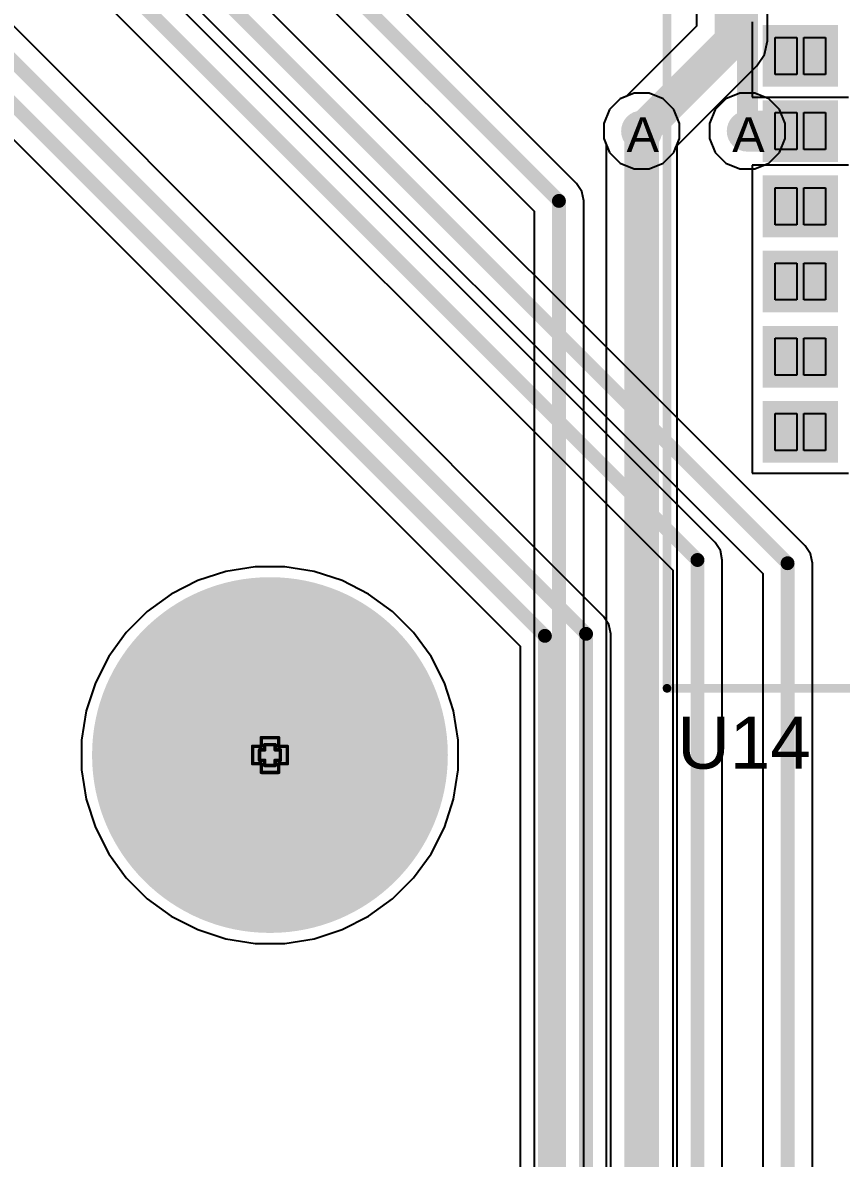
# Model space of a CAD drawing. Header units: inches. Extents: x 0 to 208, y 0 to 213.
# Drawn here: x 4.261 to 4.732, y 0.896 to 1.55 of the extents above; entities that cross this region are included whole.
import ezdxf

# ---------------------------------------------------------------- set-up
doc = ezdxf.new("R2010")
doc.units = ezdxf.units.IN
doc.header["$MEASUREMENT"] = 0
for name, color, linetype in [('Bottom Layer', 5, 'Continuous'), ('Bottom Solder', 6, 'Continuous'), ('Drill Drawing', 1, 'Continuous'), ('L2_GND1', 16, 'Continuous'), ('L3_SIG1', 76, 'Continuous'), ('L4_PWR', 90, 'Continuous'), ('L5_GND2', 156, 'Continuous'), ('L6_SIG2', 130, 'Continuous'), ('L7_GND3', 216, 'Continuous'), ('Multi-Layer', 9, 'Continuous'), ('Pad Holes', 156, 'Continuous'), ('Top Layer', 1, 'Continuous'), ('Top Overlay', 2, 'Continuous'), ('Top Paste', 8, 'Continuous'), ('Top Solder', 216, 'Continuous'), ('Via Holes', 16, 'Continuous')]:
    doc.layers.add(name, color=color, linetype=linetype)
doc.styles.add('Arial', font='', dxfattribs={"height": 0.2})
doc.styles.get('Arial').set_extended_font_data('Arial')

# ---------------------------------------------------------------- blocks, each defined once
blk = doc.blocks.new('AS0B826_S78B_7H_8')
at = {"layer": 'Bottom Layer'}
h = blk.add_hatch(color=5, dxfattribs=at)
edge = h.paths.add_edge_path()
edge.add_arc((1.48826, -0.99925), 0.09843, 0, 360)
at = {"layer": 'Bottom Solder'}
h = blk.add_hatch(color=6, dxfattribs=at)
edge = h.paths.add_edge_path()
edge.add_arc((1.48826, -0.99925), 0.10243, 0, 360)
at = {"layer": 'L2_GND1'}
h = blk.add_hatch(color=16, dxfattribs=at)
edge = h.paths.add_edge_path()
edge.add_arc((1.48826, -0.99925), 0.09843, 0, 360)
at = {"layer": 'L3_SIG1'}
h = blk.add_hatch(color=76, dxfattribs=at)
edge = h.paths.add_edge_path()
edge.add_arc((1.48826, -0.99925), 0.09843, 0, 360)
at = {"layer": 'L4_PWR'}
h = blk.add_hatch(color=90, dxfattribs=at)
edge = h.paths.add_edge_path()
edge.add_arc((1.48826, -0.99925), 0.09843, 0, 360)
at = {"layer": 'L5_GND2'}
h = blk.add_hatch(color=156, dxfattribs=at)
edge = h.paths.add_edge_path()
edge.add_arc((1.48826, -0.99925), 0.09843, 0, 360)
at = {"layer": 'L6_SIG2'}
h = blk.add_hatch(color=130, dxfattribs=at)
edge = h.paths.add_edge_path()
edge.add_arc((1.48826, -0.99925), 0.09843, 0, 360)
at = {"layer": 'L7_GND3'}
h = blk.add_hatch(color=216, dxfattribs=at)
edge = h.paths.add_edge_path()
edge.add_arc((1.48826, -0.99925), 0.09843, 0, 360)
at = {"layer": 'Multi-Layer'}
h = blk.add_hatch(color=9, dxfattribs=at)
edge = h.paths.add_edge_path()
edge.add_arc((1.48826, -0.99925), 0.09843, 0, 360)
at = {"layer": 'Pad Holes'}
h = blk.add_hatch(color=7, dxfattribs=at)
edge = h.paths.add_edge_path()
edge.add_arc((1.48826, -0.99925), 0.06496, 0, 360)
at = {"layer": 'Top Layer'}
h = blk.add_hatch(color=1, dxfattribs=at)
edge = h.paths.add_edge_path()
edge.add_arc((1.48826, -0.99925), 0.09843, 0, 360)
at = {"layer": 'Top Solder'}
h = blk.add_hatch(color=216, dxfattribs=at)
edge = h.paths.add_edge_path()
edge.add_arc((1.48826, -0.99925), 0.10243, 0, 360)
blk = doc.blocks.new('A7682E_254')
at = {"layer": 'Top Layer'}
for points in [[(-0.32677, -0.00788), (-0.29134, -0.00788), (-0.29134, -0.03543), (-0.32677, -0.03543)], [(-0.32677, -0.05118), (-0.29134, -0.05118), (-0.29134, -0.07874), (-0.32677, -0.07874)], [(-0.32677, -0.09449), (-0.29134, -0.09449), (-0.29134, -0.12205), (-0.32677, -0.12205)], [(-0.32677, -0.1378), (-0.29134, -0.1378), (-0.29134, -0.16535), (-0.32677, -0.16535)], [(-0.32677, -0.1811), (-0.29134, -0.1811), (-0.29134, -0.20866), (-0.32677, -0.20866)], [(-0.32677, -0.22441), (-0.29134, -0.22441), (-0.29134, -0.25197), (-0.32677, -0.25197)]]:
    blk.add_hatch(color=1, dxfattribs=at).paths.add_polyline_path(points)
at = {"layer": 'Top Solder'}
for points in [[(-0.33077, -0.00388), (-0.28734, -0.00388), (-0.28734, -0.03943), (-0.33077, -0.03943)], [(-0.33077, -0.04718), (-0.28734, -0.04718), (-0.28734, -0.08274), (-0.33077, -0.08274)], [(-0.33077, -0.09049), (-0.28734, -0.09049), (-0.28734, -0.12605), (-0.33077, -0.12605)], [(-0.33077, -0.1338), (-0.28734, -0.1338), (-0.28734, -0.16935), (-0.33077, -0.16935)], [(-0.33077, -0.1771), (-0.28734, -0.1771), (-0.28734, -0.21266), (-0.33077, -0.21266)], [(-0.33077, -0.22041), (-0.28734, -0.22041), (-0.28734, -0.25597), (-0.33077, -0.25597)]]:
    blk.add_hatch(color=216, dxfattribs=at).paths.add_polyline_path(points)
at = {"layer": 'Top Overlay'}
for points in [[(-0.38583, -0.38583, 0.005, 0.005, 0), (-0.38583, 0.38582, 0.005, 0.005, 0)], [(-0.38583, -0.38583, 0.005, 0.005, 0), (0.38583, -0.38583, 0.005, 0.005, 0)]]:
    blk.add_lwpolyline(points, format="xyseb", dxfattribs=at)
blk.add_lwpolyline([(-0.38708, -0.38583, 0.0025, 0.0025, 1), (-0.38458, -0.38583, 0.0025, 0.0025, 1)], format="xyseb", close=True, dxfattribs=at)
blk.add_lwpolyline([(-0.38708, -0.38583, 0.0025, 0.0025, 1), (-0.38458, -0.38583, 0.0025, 0.0025, 1)], format="xyseb", close=True, dxfattribs=at)
at = {"layer": 'Top Paste'}
for p, q in [((-0.32362, -0.03228), (-0.32362, -0.01102)), ((-0.32362, -0.01102), (-0.31102, -0.01102)), ((-0.31102, -0.01102), (-0.31102, -0.03228)), ((-0.30709, -0.03228), (-0.30709, -0.01102)), ((-0.30709, -0.01102), (-0.29449, -0.01102)), ((-0.29449, -0.01102), (-0.29449, -0.03228)), ((-0.31102, -0.03228), (-0.32362, -0.03228)), ((-0.29449, -0.03228), (-0.30709, -0.03228)), ((-0.32362, -0.07559), (-0.32362, -0.05433)), ((-0.32362, -0.05433), (-0.31102, -0.05433)), ((-0.31102, -0.05433), (-0.31102, -0.07559)), ((-0.30709, -0.07559), (-0.30709, -0.05433)), ((-0.30709, -0.05433), (-0.29449, -0.05433)), ((-0.29449, -0.05433), (-0.29449, -0.07559)), ((-0.31102, -0.07559), (-0.32362, -0.07559)), ((-0.29449, -0.07559), (-0.30709, -0.07559)), ((-0.32362, -0.1189), (-0.32362, -0.09764)), ((-0.32362, -0.09764), (-0.31102, -0.09764)), ((-0.31102, -0.09764), (-0.31102, -0.1189)), ((-0.30709, -0.1189), (-0.30709, -0.09764)), ((-0.30709, -0.09764), (-0.29449, -0.09764)), ((-0.29449, -0.09764), (-0.29449, -0.1189)), ((-0.31102, -0.1189), (-0.32362, -0.1189)), ((-0.29449, -0.1189), (-0.30709, -0.1189)), ((-0.32362, -0.1622), (-0.32362, -0.14094)), ((-0.32362, -0.14094), (-0.31102, -0.14094)), ((-0.31102, -0.14094), (-0.31102, -0.1622)), ((-0.30709, -0.1622), (-0.30709, -0.14094)), ((-0.30709, -0.14094), (-0.29449, -0.14094)), ((-0.29449, -0.14094), (-0.29449, -0.1622)), ((-0.31102, -0.1622), (-0.32362, -0.1622)), ((-0.29449, -0.1622), (-0.30709, -0.1622)), ((-0.32362, -0.20551), (-0.32362, -0.18425)), ((-0.32362, -0.18425), (-0.31102, -0.18425)), ((-0.31102, -0.18425), (-0.31102, -0.20551)), ((-0.30709, -0.20551), (-0.30709, -0.18425)), ((-0.30709, -0.18425), (-0.29449, -0.18425)), ((-0.29449, -0.18425), (-0.29449, -0.20551)), ((-0.31102, -0.20551), (-0.32362, -0.20551)), ((-0.29449, -0.20551), (-0.30709, -0.20551)), ((-0.32362, -0.24882), (-0.32362, -0.22756)), ((-0.32362, -0.22756), (-0.31102, -0.22756)), ((-0.31102, -0.22756), (-0.31102, -0.24882)), ((-0.30709, -0.24882), (-0.30709, -0.22756)), ((-0.30709, -0.22756), (-0.29449, -0.22756)), ((-0.29449, -0.22756), (-0.29449, -0.24882)), ((-0.31102, -0.24882), (-0.32362, -0.24882)), ((-0.29449, -0.24882), (-0.30709, -0.24882))]:
    blk.add_line(p, q, dxfattribs=at)

msp = doc.modelspace()

# ---------------------------------------------------------------- hatches: boundary and pattern name
at = {"layer": 'Bottom Layer'}
h = msp.add_hatch(color=5, dxfattribs=at)
edge = h.paths.add_edge_path()
edge.add_arc((4.617, 1.48781), 0.01181, 0, 360)
h = msp.add_hatch(color=5, dxfattribs=at)
edge = h.paths.add_edge_path()
edge.add_arc((4.67784, 1.48781), 0.01181, 0, 360)
at = {"layer": 'L2_GND1'}
h = msp.add_hatch(color=16, dxfattribs=at)
edge = h.paths.add_edge_path()
edge.add_arc((4.617, 1.48781), 0.01181, 0, 360)
h = msp.add_hatch(color=16, dxfattribs=at)
edge = h.paths.add_edge_path()
edge.add_arc((4.67784, 1.48781), 0.01181, 0, 360)
at = {"layer": 'L3_SIG1'}
h = msp.add_hatch(color=76, dxfattribs=at)
edge = h.paths.add_edge_path()
edge.add_arc((4.617, 1.48781), 0.01181, 0, 360)
h = msp.add_hatch(color=76, dxfattribs=at)
edge = h.paths.add_edge_path()
edge.add_arc((4.67784, 1.48781), 0.01181, 0, 360)
at = {"layer": 'L4_PWR'}
h = msp.add_hatch(color=90, dxfattribs=at)
edge = h.paths.add_edge_path()
edge.add_arc((4.617, 1.48781), 0.01181, 0, 360)
h = msp.add_hatch(color=90, dxfattribs=at)
edge = h.paths.add_edge_path()
edge.add_arc((4.67784, 1.48781), 0.01181, 0, 360)
at = {"layer": 'L5_GND2'}
h = msp.add_hatch(color=156, dxfattribs=at)
edge = h.paths.add_edge_path()
edge.add_arc((4.617, 1.48781), 0.01181, 0, 360)
h = msp.add_hatch(color=156, dxfattribs=at)
edge = h.paths.add_edge_path()
edge.add_arc((4.67784, 1.48781), 0.01181, 0, 360)
at = {"layer": 'L6_SIG2'}
h = msp.add_hatch(color=130, dxfattribs=at)
edge = h.paths.add_edge_path()
edge.add_arc((4.617, 1.48781), 0.01181, 0, 360)
h = msp.add_hatch(color=130, dxfattribs=at)
edge = h.paths.add_edge_path()
edge.add_arc((4.67784, 1.48781), 0.01181, 0, 360)
at = {"layer": 'L7_GND3'}
h = msp.add_hatch(color=216, dxfattribs=at)
edge = h.paths.add_edge_path()
edge.add_arc((4.617, 1.48781), 0.01181, 0, 360)
h = msp.add_hatch(color=216, dxfattribs=at)
edge = h.paths.add_edge_path()
edge.add_arc((4.67784, 1.48781), 0.01181, 0, 360)
at = {"layer": 'Top Layer'}
h = msp.add_hatch(color=1, dxfattribs=at)
edge = h.paths.add_edge_path()
edge.add_arc((4.617, 1.48781), 0.01181, 0, 360)
h = msp.add_hatch(color=1, dxfattribs=at)
edge = h.paths.add_edge_path()
edge.add_arc((4.67784, 1.48781), 0.01181, 0, 360)
msp.add_hatch(color=1, dxfattribs=at).paths.add_polyline_path([(4.67784, 1.49963), (4.67784, 1.47596), (4.70846, 1.47596), (4.70846, 1.49963)])
at = {"layer": 'Via Holes'}
h = msp.add_hatch(color=7, dxfattribs=at)
edge = h.paths.add_edge_path()
edge.add_arc((4.617, 1.48781), 0.00591, 0, 360)
h = msp.add_hatch(color=7, dxfattribs=at)
edge = h.paths.add_edge_path()
edge.add_arc((4.67784, 1.48781), 0.00591, 0, 360)

# ---------------------------------------------------------------- linework, layer by layer
at = {"layer": 'Bottom Layer'}
for p, q in [((4.57947, 1.45772), (4.39309, 1.64409)), ((4.37709, 1.61973), (4.5551, 1.44171)), ((4.60464, 1.5063), (4.59851, 1.50017)), ((4.61266, 1.50963), (4.60464, 1.5063)), ((4.62134, 1.50963), (4.61266, 1.50963)), ((4.62935, 1.5063), (4.62134, 1.50963)), ((4.63549, 1.50017), (4.62935, 1.5063)), ((4.59851, 1.50017), (4.59519, 1.49215)), ((4.63881, 1.49215), (4.63549, 1.50017)), ((4.59519, 1.49215), (4.59519, 1.48348)), ((4.63881, 1.48348), (4.63881, 1.49215)), ((4.59519, 1.48348), (4.59661, 1.48005)), ((4.59661, 1.48005), (4.59661, 0.75643)), ((4.63739, 1.48005), (4.63881, 1.48348)), ((4.63739, 0.72439), (4.63739, 1.48005)), ((4.58256, 1.45309), (4.57947, 1.45772)), ((4.57947, 1.45772), (4.57947, 1.45772)), ((4.58365, 1.44762), (4.58256, 1.45309)), ((4.58365, 0.8691), (4.58365, 1.44762)), ((4.58365, 1.44762), (4.58365, 1.44762)), ((4.5551, 1.44171), (4.5551, 0.87501)), ((4.39447, 1.23693), (4.37761, 1.23426)), ((4.41153, 1.23693), (4.39447, 1.23693)), ((4.42839, 1.23426), (4.41153, 1.23693)), ((4.37761, 1.23426), (4.36138, 1.22899)), ((4.44462, 1.22899), (4.42839, 1.23426)), ((4.36138, 1.22899), (4.34617, 1.22124)), ((4.45983, 1.22124), (4.44462, 1.22899)), ((4.34617, 1.22124), (4.33236, 1.21121)), ((4.47363, 1.21121), (4.45983, 1.22124)), ((4.33236, 1.21121), (4.3203, 1.19914)), ((4.4857, 1.19914), (4.47363, 1.21121)), ((4.3203, 1.19914), (4.31027, 1.18533)), ((4.49573, 1.18533), (4.4857, 1.19914)), ((4.31027, 1.18533), (4.30252, 1.17013)), ((4.50348, 1.17013), (4.49573, 1.18533)), ((4.30252, 1.17013), (4.29724, 1.15389)), ((4.50875, 1.15389), (4.50348, 1.17013)), ((4.29724, 1.15389), (4.29457, 1.13704)), ((4.51142, 1.13704), (4.50875, 1.15389)), ((4.29457, 1.13704), (4.29457, 1.11997)), ((4.51142, 1.11997), (4.51142, 1.13704)), ((4.29457, 1.11997), (4.29724, 1.10312)), ((4.50875, 1.10312), (4.51142, 1.11997)), ((4.29724, 1.10312), (4.30252, 1.08688)), ((4.50348, 1.08688), (4.50875, 1.10312)), ((4.30252, 1.08688), (4.31027, 1.07168)), ((4.49573, 1.07168), (4.50348, 1.08688)), ((4.31027, 1.07168), (4.3203, 1.05787)), ((4.4857, 1.05787), (4.49573, 1.07168)), ((4.3203, 1.05787), (4.33236, 1.0458)), ((4.47363, 1.0458), (4.4857, 1.05787)), ((4.33236, 1.0458), (4.34617, 1.03577)), ((4.45983, 1.03577), (4.47363, 1.0458)), ((4.34617, 1.03577), (4.36138, 1.02802)), ((4.44462, 1.02802), (4.45983, 1.03577)), ((4.36138, 1.02802), (4.37761, 1.02275)), ((4.42839, 1.02275), (4.44462, 1.02802)), ((4.37761, 1.02275), (4.39447, 1.02008)), ((4.41153, 1.02008), (4.42839, 1.02275)), ((4.39447, 1.02008), (4.41153, 1.02008))]:
    msp.add_line(p, q, dxfattribs=at)
for points in [[(4.383, 1.634, 0.008, 0.008, 0), (4.56938, 1.44762, 0.008, 0.008, 0)], [(4.67792, 1.48789, 0.012, 0.012, 0), (4.67792, 1.56805, 0.012, 0.012, 0)], [(4.617, 0.72439, 0.02, 0.02, 0), (4.617, 1.48781, 0.02, 0.02, 0)], [(4.67784, 1.48781, 0.012, 0.012, 0), (4.67792, 1.48789, 0.012, 0.012, 0)], [(4.56938, 0.8691, 0.008, 0.008, 0), (4.56938, 1.44762, 0.008, 0.008, 0)]]:
    msp.add_lwpolyline(points, format="xyseb", dxfattribs=at)
for points in [[(4.612, 1.48781, 0.01, 0.01, 1), (4.622, 1.48781, 0.01, 0.01, 1)], [(4.67484, 1.48781, 0.006, 0.006, 1), (4.68084, 1.48781, 0.006, 0.006, 1)], [(4.67492, 1.48789, 0.006, 0.006, 1), (4.68092, 1.48789, 0.006, 0.006, 1)], [(4.67492, 1.48789, 0.006, 0.006, 1), (4.68092, 1.48789, 0.006, 0.006, 1)], [(4.56738, 1.44762, 0.004, 0.004, 1), (4.57138, 1.44762, 0.004, 0.004, 1)], [(4.56738, 1.44762, 0.004, 0.004, 1), (4.57138, 1.44762, 0.004, 0.004, 1)]]:
    msp.add_lwpolyline(points, format="xyseb", close=True, dxfattribs=at)
at = {"layer": 'Drill Drawing'}
for points in [[(4.398, 1.1335, 0.002, 0.002, 0), (4.398, 1.1385, 0.002, 0.002, 0)], [(4.398, 1.1385, 0.002, 0.002, 0), (4.408, 1.1385, 0.002, 0.002, 0)], [(4.408, 1.1335, 0.002, 0.002, 0), (4.408, 1.1385, 0.002, 0.002, 0)], [(4.393, 1.1235, 0.002, 0.002, 0), (4.393, 1.1335, 0.002, 0.002, 0)], [(4.393, 1.1335, 0.002, 0.002, 0), (4.398, 1.1335, 0.002, 0.002, 0)], [(4.397, 1.1255, 0.002, 0.002, 0), (4.397, 1.1315, 0.002, 0.002, 0)], [(4.397, 1.1315, 0.002, 0.002, 0), (4.4, 1.1315, 0.002, 0.002, 0)], [(4.4, 1.1315, 0.002, 0.002, 0), (4.4, 1.1345, 0.002, 0.002, 0)], [(4.4, 1.1345, 0.002, 0.002, 0), (4.406, 1.1345, 0.002, 0.002, 0)], [(4.406, 1.1315, 0.002, 0.002, 0), (4.406, 1.1345, 0.002, 0.002, 0)], [(4.406, 1.1315, 0.002, 0.002, 0), (4.409, 1.1315, 0.002, 0.002, 0)], [(4.408, 1.1335, 0.002, 0.002, 0), (4.413, 1.1335, 0.002, 0.002, 0)], [(4.409, 1.1255, 0.002, 0.002, 0), (4.409, 1.1315, 0.002, 0.002, 0)], [(4.413, 1.1235, 0.002, 0.002, 0), (4.413, 1.1335, 0.002, 0.002, 0)], [(4.397, 1.1255, 0.002, 0.002, 0), (4.4, 1.1255, 0.002, 0.002, 0)], [(4.4, 1.1225, 0.002, 0.002, 0), (4.4, 1.1255, 0.002, 0.002, 0)], [(4.406, 1.1255, 0.002, 0.002, 0), (4.409, 1.1255, 0.002, 0.002, 0)], [(4.406, 1.1225, 0.002, 0.002, 0), (4.406, 1.1255, 0.002, 0.002, 0)], [(4.393, 1.1235, 0.002, 0.002, 0), (4.398, 1.1235, 0.002, 0.002, 0)], [(4.398, 1.1185, 0.002, 0.002, 0), (4.398, 1.1235, 0.002, 0.002, 0)], [(4.398, 1.1185, 0.002, 0.002, 0), (4.408, 1.1185, 0.002, 0.002, 0)], [(4.4, 1.1225, 0.002, 0.002, 0), (4.406, 1.1225, 0.002, 0.002, 0)], [(4.408, 1.1235, 0.002, 0.002, 0), (4.413, 1.1235, 0.002, 0.002, 0)], [(4.408, 1.1185, 0.002, 0.002, 0), (4.408, 1.1235, 0.002, 0.002, 0)]]:
    msp.add_lwpolyline(points, format="xyseb", dxfattribs=at)
for points in [[(4.3975, 1.1385, 0.001, 0.001, 1), (4.3985, 1.1385, 0.001, 0.001, 1)], [(4.3975, 1.1385, 0.001, 0.001, 1), (4.3985, 1.1385, 0.001, 0.001, 1)], [(4.4075, 1.1385, 0.001, 0.001, 1), (4.4085, 1.1385, 0.001, 0.001, 1)], [(4.4075, 1.1385, 0.001, 0.001, 1), (4.4085, 1.1385, 0.001, 0.001, 1)], [(4.3925, 1.1335, 0.001, 0.001, 1), (4.3935, 1.1335, 0.001, 0.001, 1)], [(4.3925, 1.1335, 0.001, 0.001, 1), (4.3935, 1.1335, 0.001, 0.001, 1)], [(4.3965, 1.1315, 0.001, 0.001, 1), (4.3975, 1.1315, 0.001, 0.001, 1)], [(4.3965, 1.1315, 0.001, 0.001, 1), (4.3975, 1.1315, 0.001, 0.001, 1)], [(4.3975, 1.1335, 0.001, 0.001, 1), (4.3985, 1.1335, 0.001, 0.001, 1)], [(4.3975, 1.1335, 0.001, 0.001, 1), (4.3985, 1.1335, 0.001, 0.001, 1)], [(4.3995, 1.1345, 0.001, 0.001, 1), (4.4005, 1.1345, 0.001, 0.001, 1)], [(4.3995, 1.1345, 0.001, 0.001, 1), (4.4005, 1.1345, 0.001, 0.001, 1)], [(4.3995, 1.1315, 0.001, 0.001, 1), (4.4005, 1.1315, 0.001, 0.001, 1)], [(4.3995, 1.1315, 0.001, 0.001, 1), (4.4005, 1.1315, 0.001, 0.001, 1)], [(4.4055, 1.1345, 0.001, 0.001, 1), (4.4065, 1.1345, 0.001, 0.001, 1)], [(4.4055, 1.1345, 0.001, 0.001, 1), (4.4065, 1.1345, 0.001, 0.001, 1)], [(4.4055, 1.1315, 0.001, 0.001, 1), (4.4065, 1.1315, 0.001, 0.001, 1)], [(4.4055, 1.1315, 0.001, 0.001, 1), (4.4065, 1.1315, 0.001, 0.001, 1)], [(4.4075, 1.1335, 0.001, 0.001, 1), (4.4085, 1.1335, 0.001, 0.001, 1)], [(4.4075, 1.1335, 0.001, 0.001, 1), (4.4085, 1.1335, 0.001, 0.001, 1)], [(4.4085, 1.1315, 0.001, 0.001, 1), (4.4095, 1.1315, 0.001, 0.001, 1)], [(4.4085, 1.1315, 0.001, 0.001, 1), (4.4095, 1.1315, 0.001, 0.001, 1)], [(4.4125, 1.1335, 0.001, 0.001, 1), (4.4135, 1.1335, 0.001, 0.001, 1)], [(4.4125, 1.1335, 0.001, 0.001, 1), (4.4135, 1.1335, 0.001, 0.001, 1)], [(4.3965, 1.1255, 0.001, 0.001, 1), (4.3975, 1.1255, 0.001, 0.001, 1)], [(4.3965, 1.1255, 0.001, 0.001, 1), (4.3975, 1.1255, 0.001, 0.001, 1)], [(4.3995, 1.1255, 0.001, 0.001, 1), (4.4005, 1.1255, 0.001, 0.001, 1)], [(4.3995, 1.1255, 0.001, 0.001, 1), (4.4005, 1.1255, 0.001, 0.001, 1)], [(4.4055, 1.1255, 0.001, 0.001, 1), (4.4065, 1.1255, 0.001, 0.001, 1)], [(4.4055, 1.1255, 0.001, 0.001, 1), (4.4065, 1.1255, 0.001, 0.001, 1)], [(4.4085, 1.1255, 0.001, 0.001, 1), (4.4095, 1.1255, 0.001, 0.001, 1)], [(4.4085, 1.1255, 0.001, 0.001, 1), (4.4095, 1.1255, 0.001, 0.001, 1)], [(4.3925, 1.1235, 0.001, 0.001, 1), (4.3935, 1.1235, 0.001, 0.001, 1)], [(4.3925, 1.1235, 0.001, 0.001, 1), (4.3935, 1.1235, 0.001, 0.001, 1)], [(4.3975, 1.1235, 0.001, 0.001, 1), (4.3985, 1.1235, 0.001, 0.001, 1)], [(4.3975, 1.1235, 0.001, 0.001, 1), (4.3985, 1.1235, 0.001, 0.001, 1)], [(4.3975, 1.1185, 0.001, 0.001, 1), (4.3985, 1.1185, 0.001, 0.001, 1)], [(4.3975, 1.1185, 0.001, 0.001, 1), (4.3985, 1.1185, 0.001, 0.001, 1)], [(4.3995, 1.1225, 0.001, 0.001, 1), (4.4005, 1.1225, 0.001, 0.001, 1)], [(4.3995, 1.1225, 0.001, 0.001, 1), (4.4005, 1.1225, 0.001, 0.001, 1)], [(4.4055, 1.1225, 0.001, 0.001, 1), (4.4065, 1.1225, 0.001, 0.001, 1)], [(4.4055, 1.1225, 0.001, 0.001, 1), (4.4065, 1.1225, 0.001, 0.001, 1)], [(4.4075, 1.1235, 0.001, 0.001, 1), (4.4085, 1.1235, 0.001, 0.001, 1)], [(4.4075, 1.1235, 0.001, 0.001, 1), (4.4085, 1.1235, 0.001, 0.001, 1)], [(4.4075, 1.1185, 0.001, 0.001, 1), (4.4085, 1.1185, 0.001, 0.001, 1)], [(4.4075, 1.1185, 0.001, 0.001, 1), (4.4085, 1.1185, 0.001, 0.001, 1)], [(4.4125, 1.1235, 0.001, 0.001, 1), (4.4135, 1.1235, 0.001, 0.001, 1)], [(4.4125, 1.1235, 0.001, 0.001, 1), (4.4135, 1.1235, 0.001, 0.001, 1)]]:
    msp.add_lwpolyline(points, format="xyseb", close=True, dxfattribs=at)
at = {"layer": 'L2_GND1'}
for p, q in [((4.60464, 1.5063), (4.59851, 1.50017)), ((4.61266, 1.50963), (4.60464, 1.5063)), ((4.62134, 1.50963), (4.61266, 1.50963)), ((4.62935, 1.5063), (4.62134, 1.50963)), ((4.63549, 1.50017), (4.62935, 1.5063)), ((4.59851, 1.50017), (4.59519, 1.49215)), ((4.63881, 1.49215), (4.63549, 1.50017)), ((4.59519, 1.49215), (4.59519, 1.48348)), ((4.63881, 1.48348), (4.63881, 1.49215)), ((4.59519, 1.48348), (4.59851, 1.47546)), ((4.63549, 1.47546), (4.63881, 1.48348)), ((4.59851, 1.47546), (4.60464, 1.46932)), ((4.62935, 1.46932), (4.63549, 1.47546)), ((4.60464, 1.46932), (4.61266, 1.466)), ((4.61266, 1.466), (4.62134, 1.466)), ((4.62134, 1.466), (4.62935, 1.46932)), ((4.39447, 1.23693), (4.37761, 1.23426)), ((4.41153, 1.23693), (4.39447, 1.23693)), ((4.42839, 1.23426), (4.41153, 1.23693)), ((4.37761, 1.23426), (4.36138, 1.22899)), ((4.44462, 1.22899), (4.42839, 1.23426)), ((4.36138, 1.22899), (4.34617, 1.22124)), ((4.45983, 1.22124), (4.44462, 1.22899)), ((4.34617, 1.22124), (4.33236, 1.21121)), ((4.47363, 1.21121), (4.45983, 1.22124)), ((4.33236, 1.21121), (4.3203, 1.19914)), ((4.4857, 1.19914), (4.47363, 1.21121)), ((4.3203, 1.19914), (4.31027, 1.18533)), ((4.49573, 1.18533), (4.4857, 1.19914)), ((4.31027, 1.18533), (4.30252, 1.17013)), ((4.50348, 1.17013), (4.49573, 1.18533)), ((4.30252, 1.17013), (4.29724, 1.15389)), ((4.50875, 1.15389), (4.50348, 1.17013)), ((4.29724, 1.15389), (4.29457, 1.13704)), ((4.51142, 1.13704), (4.50875, 1.15389)), ((4.29457, 1.13704), (4.29457, 1.11997)), ((4.51142, 1.11997), (4.51142, 1.13704)), ((4.29457, 1.11997), (4.29724, 1.10312)), ((4.50875, 1.10312), (4.51142, 1.11997)), ((4.29724, 1.10312), (4.30252, 1.08688)), ((4.50348, 1.08688), (4.50875, 1.10312)), ((4.30252, 1.08688), (4.31027, 1.07168)), ((4.49573, 1.07168), (4.50348, 1.08688)), ((4.31027, 1.07168), (4.3203, 1.05787)), ((4.4857, 1.05787), (4.49573, 1.07168)), ((4.3203, 1.05787), (4.33236, 1.0458)), ((4.47363, 1.0458), (4.4857, 1.05787)), ((4.33236, 1.0458), (4.34617, 1.03577)), ((4.45983, 1.03577), (4.47363, 1.0458)), ((4.34617, 1.03577), (4.36138, 1.02802)), ((4.44462, 1.02802), (4.45983, 1.03577)), ((4.36138, 1.02802), (4.37761, 1.02275)), ((4.42839, 1.02275), (4.44462, 1.02802)), ((4.37761, 1.02275), (4.39447, 1.02008)), ((4.41153, 1.02008), (4.42839, 1.02275)), ((4.39447, 1.02008), (4.41153, 1.02008))]:
    msp.add_line(p, q, dxfattribs=at)
at = {"layer": 'L3_SIG1'}
for p, q in [((4.60464, 1.5063), (4.59851, 1.50017)), ((4.61266, 1.50963), (4.60464, 1.5063)), ((4.62134, 1.50963), (4.61266, 1.50963)), ((4.62935, 1.5063), (4.62134, 1.50963)), ((4.63549, 1.50017), (4.62935, 1.5063)), ((4.59851, 1.50017), (4.59519, 1.49215)), ((4.63881, 1.49215), (4.63549, 1.50017)), ((4.59519, 1.49215), (4.59519, 1.48348)), ((4.63881, 1.48348), (4.63881, 1.49215)), ((4.59519, 1.48348), (4.59851, 1.47546)), ((4.63549, 1.47546), (4.63881, 1.48348)), ((4.59851, 1.47546), (4.60464, 1.46932)), ((4.62935, 1.46932), (4.63549, 1.47546)), ((4.60464, 1.46932), (4.61266, 1.466)), ((4.61266, 1.466), (4.62134, 1.466)), ((4.62134, 1.466), (4.62935, 1.46932)), ((4.39447, 1.23693), (4.37761, 1.23426)), ((4.41153, 1.23693), (4.39447, 1.23693)), ((4.42839, 1.23426), (4.41153, 1.23693)), ((4.37761, 1.23426), (4.36138, 1.22899)), ((4.44462, 1.22899), (4.42839, 1.23426)), ((4.36138, 1.22899), (4.34617, 1.22124)), ((4.45983, 1.22124), (4.44462, 1.22899)), ((4.34617, 1.22124), (4.33236, 1.21121)), ((4.47363, 1.21121), (4.45983, 1.22124)), ((4.33236, 1.21121), (4.3203, 1.19914)), ((4.4857, 1.19914), (4.47363, 1.21121)), ((4.3203, 1.19914), (4.31027, 1.18533)), ((4.49573, 1.18533), (4.4857, 1.19914)), ((4.31027, 1.18533), (4.30252, 1.17013)), ((4.50348, 1.17013), (4.49573, 1.18533)), ((4.30252, 1.17013), (4.29724, 1.15389)), ((4.50875, 1.15389), (4.50348, 1.17013)), ((4.29724, 1.15389), (4.29457, 1.13704)), ((4.51142, 1.13704), (4.50875, 1.15389)), ((4.29457, 1.13704), (4.29457, 1.11997)), ((4.51142, 1.11997), (4.51142, 1.13704)), ((4.29457, 1.11997), (4.29724, 1.10312)), ((4.50875, 1.10312), (4.51142, 1.11997)), ((4.29724, 1.10312), (4.30252, 1.08688)), ((4.50348, 1.08688), (4.50875, 1.10312)), ((4.30252, 1.08688), (4.31027, 1.07168)), ((4.49573, 1.07168), (4.50348, 1.08688)), ((4.31027, 1.07168), (4.3203, 1.05787)), ((4.4857, 1.05787), (4.49573, 1.07168)), ((4.3203, 1.05787), (4.33236, 1.0458)), ((4.47363, 1.0458), (4.4857, 1.05787)), ((4.33236, 1.0458), (4.34617, 1.03577)), ((4.45983, 1.03577), (4.47363, 1.0458)), ((4.34617, 1.03577), (4.36138, 1.02802)), ((4.44462, 1.02802), (4.45983, 1.03577)), ((4.36138, 1.02802), (4.37761, 1.02275)), ((4.42839, 1.02275), (4.44462, 1.02802)), ((4.37761, 1.02275), (4.39447, 1.02008)), ((4.41153, 1.02008), (4.42839, 1.02275)), ((4.39447, 1.02008), (4.41153, 1.02008))]:
    msp.add_line(p, q, dxfattribs=at)
at = {"layer": 'L4_PWR'}
for p, q in [((4.66549, 1.5063), (4.65935, 1.50017)), ((4.67351, 1.50963), (4.66549, 1.5063)), ((4.68218, 1.50963), (4.67351, 1.50963)), ((4.6902, 1.5063), (4.68218, 1.50963)), ((4.69633, 1.50017), (4.6902, 1.5063)), ((4.65935, 1.50017), (4.65603, 1.49215)), ((4.69965, 1.49215), (4.69633, 1.50017)), ((4.65603, 1.49215), (4.65603, 1.48348)), ((4.69965, 1.48348), (4.69965, 1.49215)), ((4.65603, 1.48348), (4.65935, 1.47546)), ((4.69633, 1.47546), (4.69965, 1.48348)), ((4.65935, 1.47546), (4.66549, 1.46932)), ((4.6902, 1.46932), (4.69633, 1.47546)), ((4.66549, 1.46932), (4.67351, 1.466)), ((4.67351, 1.466), (4.68218, 1.466)), ((4.68218, 1.466), (4.6902, 1.46932)), ((4.39447, 1.23693), (4.37761, 1.23426)), ((4.41153, 1.23693), (4.39447, 1.23693)), ((4.42839, 1.23426), (4.41153, 1.23693)), ((4.37761, 1.23426), (4.36138, 1.22899)), ((4.44462, 1.22899), (4.42839, 1.23426)), ((4.36138, 1.22899), (4.34617, 1.22124)), ((4.45983, 1.22124), (4.44462, 1.22899)), ((4.34617, 1.22124), (4.33236, 1.21121)), ((4.47363, 1.21121), (4.45983, 1.22124)), ((4.33236, 1.21121), (4.3203, 1.19914)), ((4.4857, 1.19914), (4.47363, 1.21121)), ((4.3203, 1.19914), (4.31027, 1.18533)), ((4.49573, 1.18533), (4.4857, 1.19914)), ((4.31027, 1.18533), (4.30252, 1.17013)), ((4.50348, 1.17013), (4.49573, 1.18533)), ((4.30252, 1.17013), (4.29724, 1.15389)), ((4.50875, 1.15389), (4.50348, 1.17013)), ((4.29724, 1.15389), (4.29457, 1.13704)), ((4.51142, 1.13704), (4.50875, 1.15389)), ((4.29457, 1.13704), (4.29457, 1.11997)), ((4.51142, 1.11997), (4.51142, 1.13704)), ((4.29457, 1.11997), (4.29724, 1.10312)), ((4.50875, 1.10312), (4.51142, 1.11997)), ((4.29724, 1.10312), (4.30252, 1.08688)), ((4.50348, 1.08688), (4.50875, 1.10312)), ((4.30252, 1.08688), (4.31027, 1.07168)), ((4.49573, 1.07168), (4.50348, 1.08688)), ((4.31027, 1.07168), (4.3203, 1.05787)), ((4.4857, 1.05787), (4.49573, 1.07168)), ((4.3203, 1.05787), (4.33236, 1.0458)), ((4.47363, 1.0458), (4.4857, 1.05787)), ((4.33236, 1.0458), (4.34617, 1.03577)), ((4.45983, 1.03577), (4.47363, 1.0458)), ((4.34617, 1.03577), (4.36138, 1.02802)), ((4.44462, 1.02802), (4.45983, 1.03577)), ((4.36138, 1.02802), (4.37761, 1.02275)), ((4.42839, 1.02275), (4.44462, 1.02802)), ((4.37761, 1.02275), (4.39447, 1.02008)), ((4.41153, 1.02008), (4.42839, 1.02275)), ((4.39447, 1.02008), (4.41153, 1.02008))]:
    msp.add_line(p, q, dxfattribs=at)
at = {"layer": 'L5_GND2'}
for p, q in [((4.60464, 1.5063), (4.59851, 1.50017)), ((4.61266, 1.50963), (4.60464, 1.5063)), ((4.62134, 1.50963), (4.61266, 1.50963)), ((4.62935, 1.5063), (4.62134, 1.50963)), ((4.63549, 1.50017), (4.62935, 1.5063)), ((4.59851, 1.50017), (4.59519, 1.49215)), ((4.63881, 1.49215), (4.63549, 1.50017)), ((4.59519, 1.49215), (4.59519, 1.48348)), ((4.63881, 1.48348), (4.63881, 1.49215)), ((4.59519, 1.48348), (4.59851, 1.47546)), ((4.63549, 1.47546), (4.63881, 1.48348)), ((4.59851, 1.47546), (4.60464, 1.46932)), ((4.62935, 1.46932), (4.63549, 1.47546)), ((4.60464, 1.46932), (4.61266, 1.466)), ((4.61266, 1.466), (4.62134, 1.466)), ((4.62134, 1.466), (4.62935, 1.46932)), ((4.39447, 1.23693), (4.37761, 1.23426)), ((4.41153, 1.23693), (4.39447, 1.23693)), ((4.42839, 1.23426), (4.41153, 1.23693)), ((4.37761, 1.23426), (4.36138, 1.22899)), ((4.44462, 1.22899), (4.42839, 1.23426)), ((4.36138, 1.22899), (4.34617, 1.22124)), ((4.45983, 1.22124), (4.44462, 1.22899)), ((4.34617, 1.22124), (4.33236, 1.21121)), ((4.47363, 1.21121), (4.45983, 1.22124)), ((4.33236, 1.21121), (4.3203, 1.19914)), ((4.4857, 1.19914), (4.47363, 1.21121)), ((4.3203, 1.19914), (4.31027, 1.18533)), ((4.49573, 1.18533), (4.4857, 1.19914)), ((4.31027, 1.18533), (4.30252, 1.17013)), ((4.50348, 1.17013), (4.49573, 1.18533)), ((4.30252, 1.17013), (4.29724, 1.15389)), ((4.50875, 1.15389), (4.50348, 1.17013)), ((4.29724, 1.15389), (4.29457, 1.13704)), ((4.51142, 1.13704), (4.50875, 1.15389)), ((4.29457, 1.13704), (4.29457, 1.11997)), ((4.51142, 1.11997), (4.51142, 1.13704)), ((4.29457, 1.11997), (4.29724, 1.10312)), ((4.50875, 1.10312), (4.51142, 1.11997)), ((4.29724, 1.10312), (4.30252, 1.08688)), ((4.50348, 1.08688), (4.50875, 1.10312)), ((4.30252, 1.08688), (4.31027, 1.07168)), ((4.49573, 1.07168), (4.50348, 1.08688)), ((4.31027, 1.07168), (4.3203, 1.05787)), ((4.4857, 1.05787), (4.49573, 1.07168)), ((4.3203, 1.05787), (4.33236, 1.0458)), ((4.47363, 1.0458), (4.4857, 1.05787)), ((4.33236, 1.0458), (4.34617, 1.03577)), ((4.45983, 1.03577), (4.47363, 1.0458)), ((4.34617, 1.03577), (4.36138, 1.02802)), ((4.44462, 1.02802), (4.45983, 1.03577)), ((4.36138, 1.02802), (4.37761, 1.02275)), ((4.42839, 1.02275), (4.44462, 1.02802)), ((4.37761, 1.02275), (4.39447, 1.02008)), ((4.41153, 1.02008), (4.42839, 1.02275)), ((4.39447, 1.02008), (4.41153, 1.02008))]:
    msp.add_line(p, q, dxfattribs=at)
at = {"layer": 'L6_SIG2'}
for p, q in [((4.68939, 1.53981), (4.68939, 1.70424)), ((4.64861, 1.58071), (4.64861, 1.54826)), ((4.64861, 1.54826), (4.60807, 1.50772)), ((4.68784, 1.53201), (4.68939, 1.53981)), ((4.68342, 1.5254), (4.68784, 1.53201)), ((4.63691, 1.47889), (4.68342, 1.5254)), ((4.60464, 1.5063), (4.59851, 1.50017)), ((4.60807, 1.50772), (4.60464, 1.5063)), ((4.59851, 1.50017), (4.59519, 1.49215)), ((4.59519, 1.49215), (4.59519, 1.48348)), ((4.59519, 1.48348), (4.59851, 1.47546)), ((4.63549, 1.47546), (4.63691, 1.47889)), ((4.59851, 1.47546), (4.60464, 1.46932)), ((4.62935, 1.46932), (4.63549, 1.47546)), ((4.60464, 1.46932), (4.61266, 1.466)), ((4.61266, 1.466), (4.62134, 1.466)), ((4.62134, 1.466), (4.62935, 1.46932)), ((4.39447, 1.23693), (4.37761, 1.23426)), ((4.41153, 1.23693), (4.39447, 1.23693)), ((4.42839, 1.23426), (4.41153, 1.23693)), ((4.37761, 1.23426), (4.36138, 1.22899)), ((4.44462, 1.22899), (4.42839, 1.23426)), ((4.36138, 1.22899), (4.34617, 1.22124)), ((4.45983, 1.22124), (4.44462, 1.22899)), ((4.34617, 1.22124), (4.33236, 1.21121)), ((4.47363, 1.21121), (4.45983, 1.22124)), ((4.33236, 1.21121), (4.3203, 1.19914)), ((4.4857, 1.19914), (4.47363, 1.21121)), ((4.3203, 1.19914), (4.31027, 1.18533)), ((4.49573, 1.18533), (4.4857, 1.19914)), ((4.31027, 1.18533), (4.30252, 1.17013)), ((4.50348, 1.17013), (4.49573, 1.18533)), ((4.30252, 1.17013), (4.29724, 1.15389)), ((4.50875, 1.15389), (4.50348, 1.17013)), ((4.29724, 1.15389), (4.29457, 1.13704)), ((4.51142, 1.13704), (4.50875, 1.15389)), ((4.29457, 1.13704), (4.29457, 1.11997)), ((4.51142, 1.11997), (4.51142, 1.13704)), ((4.29457, 1.11997), (4.29724, 1.10312)), ((4.50875, 1.10312), (4.51142, 1.11997)), ((4.29724, 1.10312), (4.30252, 1.08688)), ((4.50348, 1.08688), (4.50875, 1.10312)), ((4.30252, 1.08688), (4.31027, 1.07168)), ((4.49573, 1.07168), (4.50348, 1.08688)), ((4.31027, 1.07168), (4.3203, 1.05787)), ((4.4857, 1.05787), (4.49573, 1.07168)), ((4.3203, 1.05787), (4.33236, 1.0458)), ((4.47363, 1.0458), (4.4857, 1.05787)), ((4.33236, 1.0458), (4.34617, 1.03577)), ((4.45983, 1.03577), (4.47363, 1.0458)), ((4.34617, 1.03577), (4.36138, 1.02802)), ((4.44462, 1.02802), (4.45983, 1.03577)), ((4.36138, 1.02802), (4.37761, 1.02275)), ((4.42839, 1.02275), (4.44462, 1.02802)), ((4.37761, 1.02275), (4.39447, 1.02008)), ((4.41153, 1.02008), (4.42839, 1.02275)), ((4.39447, 1.02008), (4.41153, 1.02008))]:
    msp.add_line(p, q, dxfattribs=at)
for points in [[(4.669, 1.53981, 0.02, 0.02, 0), (4.669, 1.712, 0.02, 0.02, 0)], [(4.617, 1.48781, 0.02, 0.02, 0), (4.669, 1.53981, 0.02, 0.02, 0)]]:
    msp.add_lwpolyline(points, format="xyseb", dxfattribs=at)
for points in [[(4.664, 1.53981, 0.01, 0.01, 1), (4.674, 1.53981, 0.01, 0.01, 1)], [(4.664, 1.53981, 0.01, 0.01, 1), (4.674, 1.53981, 0.01, 0.01, 1)], [(4.612, 1.48781, 0.01, 0.01, 1), (4.622, 1.48781, 0.01, 0.01, 1)]]:
    msp.add_lwpolyline(points, format="xyseb", close=True, dxfattribs=at)
at = {"layer": 'L7_GND3'}
for p, q in [((4.60464, 1.5063), (4.59851, 1.50017)), ((4.61266, 1.50963), (4.60464, 1.5063)), ((4.62134, 1.50963), (4.61266, 1.50963)), ((4.62935, 1.5063), (4.62134, 1.50963)), ((4.63549, 1.50017), (4.62935, 1.5063)), ((4.59851, 1.50017), (4.59519, 1.49215)), ((4.63881, 1.49215), (4.63549, 1.50017)), ((4.59519, 1.49215), (4.59519, 1.48348)), ((4.63881, 1.48348), (4.63881, 1.49215)), ((4.59519, 1.48348), (4.59851, 1.47546)), ((4.63549, 1.47546), (4.63881, 1.48348)), ((4.59851, 1.47546), (4.60464, 1.46932)), ((4.62935, 1.46932), (4.63549, 1.47546)), ((4.60464, 1.46932), (4.61266, 1.466)), ((4.61266, 1.466), (4.62134, 1.466)), ((4.62134, 1.466), (4.62935, 1.46932)), ((4.39447, 1.23693), (4.37761, 1.23426)), ((4.41153, 1.23693), (4.39447, 1.23693)), ((4.42839, 1.23426), (4.41153, 1.23693)), ((4.37761, 1.23426), (4.36138, 1.22899)), ((4.44462, 1.22899), (4.42839, 1.23426)), ((4.36138, 1.22899), (4.34617, 1.22124)), ((4.45983, 1.22124), (4.44462, 1.22899)), ((4.34617, 1.22124), (4.33236, 1.21121)), ((4.47363, 1.21121), (4.45983, 1.22124)), ((4.33236, 1.21121), (4.3203, 1.19914)), ((4.4857, 1.19914), (4.47363, 1.21121)), ((4.3203, 1.19914), (4.31027, 1.18533)), ((4.49573, 1.18533), (4.4857, 1.19914)), ((4.31027, 1.18533), (4.30252, 1.17013)), ((4.50348, 1.17013), (4.49573, 1.18533)), ((4.30252, 1.17013), (4.29724, 1.15389)), ((4.50875, 1.15389), (4.50348, 1.17013)), ((4.29724, 1.15389), (4.29457, 1.13704)), ((4.51142, 1.13704), (4.50875, 1.15389)), ((4.29457, 1.13704), (4.29457, 1.11997)), ((4.51142, 1.11997), (4.51142, 1.13704)), ((4.29457, 1.11997), (4.29724, 1.10312)), ((4.50875, 1.10312), (4.51142, 1.11997)), ((4.29724, 1.10312), (4.30252, 1.08688)), ((4.50348, 1.08688), (4.50875, 1.10312)), ((4.30252, 1.08688), (4.31027, 1.07168)), ((4.49573, 1.07168), (4.50348, 1.08688)), ((4.31027, 1.07168), (4.3203, 1.05787)), ((4.4857, 1.05787), (4.49573, 1.07168)), ((4.3203, 1.05787), (4.33236, 1.0458)), ((4.47363, 1.0458), (4.4857, 1.05787)), ((4.33236, 1.0458), (4.34617, 1.03577)), ((4.45983, 1.03577), (4.47363, 1.0458)), ((4.34617, 1.03577), (4.36138, 1.02802)), ((4.44462, 1.02802), (4.45983, 1.03577)), ((4.36138, 1.02802), (4.37761, 1.02275)), ((4.42839, 1.02275), (4.44462, 1.02802)), ((4.37761, 1.02275), (4.39447, 1.02008)), ((4.41153, 1.02008), (4.42839, 1.02275)), ((4.39447, 1.02008), (4.41153, 1.02008))]:
    msp.add_line(p, q, dxfattribs=at)
at = {"layer": 'Top Layer'}
for p, q in [((4.71112, 1.24906), (4.0278, 1.93239)), ((4.00699, 1.91282), (4.68676, 1.23306)), ((3.82984, 1.90843), (4.54705, 1.19123)), ((4.65927, 1.25092), (4.00129, 1.90889)), ((3.97491, 1.89491), (4.6349, 1.23491)), ((4.59509, 1.20839), (4.0809, 1.72258)), ((4.68068, 1.55065), (4.68068, 1.50734)), ((4.60464, 1.5063), (4.59851, 1.50017)), ((4.61266, 1.50963), (4.60464, 1.5063)), ((4.62134, 1.50963), (4.61266, 1.50963)), ((4.62935, 1.5063), (4.62134, 1.50963)), ((4.63549, 1.50017), (4.62935, 1.5063)), ((4.68068, 1.50734), (4.73611, 1.50734)), ((4.59851, 1.50017), (4.59519, 1.49215)), ((4.63881, 1.49215), (4.63549, 1.50017)), ((4.59519, 1.49215), (4.59519, 1.48348)), ((4.63881, 1.48348), (4.63881, 1.49215)), ((4.59519, 1.48348), (4.59851, 1.47546)), ((4.63549, 1.47546), (4.63881, 1.48348)), ((4.59851, 1.47546), (4.60464, 1.46932)), ((4.62935, 1.46932), (4.63549, 1.47546)), ((4.60464, 1.46932), (4.61266, 1.466)), ((4.61266, 1.466), (4.62134, 1.466)), ((4.62134, 1.466), (4.62935, 1.46932)), ((4.73611, 1.46828), (4.68068, 1.46828)), ((4.68068, 1.46828), (4.68068, 1.42072)), ((4.68068, 1.42072), (4.68068, 1.37742)), ((4.68068, 1.37742), (4.68068, 1.33411)), ((4.68068, 1.33411), (4.68068, 1.2908)), ((4.68068, 1.2908), (4.73611, 1.2908)), ((4.66236, 1.24629), (4.65927, 1.25092)), ((4.65927, 1.25092), (4.65927, 1.25092)), ((4.71422, 1.24443), (4.71112, 1.24906)), ((4.71112, 1.24906), (4.71112, 1.24906)), ((4.66345, 1.24083), (4.66236, 1.24629)), ((4.7153, 1.23897), (4.71422, 1.24443)), ((4.39447, 1.23693), (4.37761, 1.23426)), ((4.41153, 1.23693), (4.39447, 1.23693)), ((4.42839, 1.23426), (4.41153, 1.23693)), ((4.66345, 0.77063), (4.66345, 1.24083)), ((4.66345, 1.24083), (4.66345, 1.24083)), ((4.7153, 0.77063), (4.7153, 1.23897)), ((4.7153, 1.23897), (4.7153, 1.23897)), ((4.37761, 1.23426), (4.36138, 1.22899)), ((4.44462, 1.22899), (4.42839, 1.23426)), ((4.6349, 1.23491), (4.6349, 0.77063)), ((4.68676, 1.23306), (4.68676, 0.77063)), ((4.36138, 1.22899), (4.34617, 1.22124)), ((4.45983, 1.22124), (4.44462, 1.22899)), ((4.34617, 1.22124), (4.33236, 1.21121)), ((4.47363, 1.21121), (4.45983, 1.22124)), ((4.33236, 1.21121), (4.3203, 1.19914)), ((4.4857, 1.19914), (4.47363, 1.21121)), ((4.59819, 1.20376), (4.59509, 1.20839)), ((4.59509, 1.20839), (4.59509, 1.20839)), ((4.59927, 1.1983), (4.59819, 1.20376)), ((4.3203, 1.19914), (4.31027, 1.18533)), ((4.49573, 1.18533), (4.4857, 1.19914)), ((4.59927, 0.74971), (4.59927, 1.1983)), ((4.59927, 1.1983), (4.59927, 1.1983)), ((4.54705, 1.19123), (4.54705, 0.79035)), ((4.31027, 1.18533), (4.30252, 1.17013)), ((4.50348, 1.17013), (4.49573, 1.18533)), ((4.30252, 1.17013), (4.29724, 1.15389)), ((4.50875, 1.15389), (4.50348, 1.17013)), ((4.29724, 1.15389), (4.29457, 1.13704)), ((4.51142, 1.13704), (4.50875, 1.15389)), ((4.29457, 1.13704), (4.29457, 1.11997)), ((4.51142, 1.11997), (4.51142, 1.13704)), ((4.29457, 1.11997), (4.29724, 1.10312)), ((4.50875, 1.10312), (4.51142, 1.11997)), ((4.29724, 1.10312), (4.30252, 1.08688)), ((4.50348, 1.08688), (4.50875, 1.10312)), ((4.30252, 1.08688), (4.31027, 1.07168)), ((4.49573, 1.07168), (4.50348, 1.08688)), ((4.31027, 1.07168), (4.3203, 1.05787)), ((4.4857, 1.05787), (4.49573, 1.07168)), ((4.3203, 1.05787), (4.33236, 1.0458)), ((4.47363, 1.0458), (4.4857, 1.05787)), ((4.33236, 1.0458), (4.34617, 1.03577)), ((4.45983, 1.03577), (4.47363, 1.0458)), ((4.34617, 1.03577), (4.36138, 1.02802)), ((4.44462, 1.02802), (4.45983, 1.03577)), ((4.36138, 1.02802), (4.37761, 1.02275)), ((4.42839, 1.02275), (4.44462, 1.02802)), ((4.37761, 1.02275), (4.39447, 1.02008)), ((4.41153, 1.02008), (4.42839, 1.02275)), ((4.39447, 1.02008), (4.41153, 1.02008))]:
    msp.add_line(p, q, dxfattribs=at)
for points in [[(4.012, 1.928, 0.008, 0.008, 0), (4.70103, 1.23897, 0.008, 0.008, 0)], [(3.85962, 1.92368, 0.008, 0.008, 0), (4.585, 1.1983, 0.008, 0.008, 0)], [(3.83994, 1.91852, 0.008, 0.008, 0), (4.56132, 1.19714, 0.008, 0.008, 0)], [(3.985, 1.905, 0.008, 0.008, 0), (4.64917, 1.24083, 0.008, 0.008, 0)], [(4.64917, 0.75163, 0.008, 0.008, 0), (4.64917, 1.24083, 0.008, 0.008, 0)], [(4.70103, 0.75163, 0.008, 0.008, 0), (4.70103, 1.23897, 0.008, 0.008, 0)], [(4.56132, 0.77378, 0.008, 0.008, 0), (4.56132, 1.19714, 0.008, 0.008, 0)], [(4.585, 0.73313, 0.008, 0.008, 0), (4.585, 1.1983, 0.008, 0.008, 0)]]:
    msp.add_lwpolyline(points, format="xyseb", dxfattribs=at)
for points in [[(4.64717, 1.24083, 0.004, 0.004, 1), (4.65117, 1.24083, 0.004, 0.004, 1)], [(4.64717, 1.24083, 0.004, 0.004, 1), (4.65117, 1.24083, 0.004, 0.004, 1)], [(4.69903, 1.23897, 0.004, 0.004, 1), (4.70303, 1.23897, 0.004, 0.004, 1)], [(4.69903, 1.23897, 0.004, 0.004, 1), (4.70303, 1.23897, 0.004, 0.004, 1)], [(4.55932, 1.19714, 0.004, 0.004, 1), (4.56332, 1.19714, 0.004, 0.004, 1)], [(4.55932, 1.19714, 0.004, 0.004, 1), (4.56332, 1.19714, 0.004, 0.004, 1)], [(4.583, 1.1983, 0.004, 0.004, 1), (4.587, 1.1983, 0.004, 0.004, 1)], [(4.583, 1.1983, 0.004, 0.004, 1), (4.587, 1.1983, 0.004, 0.004, 1)]]:
    msp.add_lwpolyline(points, format="xyseb", close=True, dxfattribs=at)

# ---------------------------------------------------------------- block references
for name, p in [('AS0B826_S78B_7H_8', (2.91474, 2.12776)), ('A7682E_254', (5.01745, 1.55277))]:
    msp.add_blockref(name, p)

# ---------------------------------------------------------------- texts
at = {"layer": 'Drill Drawing', "style": 'Arial'}
for p in [(4.60834, 1.47582), (4.66918, 1.47582)]:
    msp.add_text('A', height=0.02, dxfattribs=at).set_placement(p)
at = {"layer": 'Top Overlay', "style": 'Arial'}
msp.add_text('U14', height=0.03, dxfattribs=at).set_placement((4.63751, 1.12063))

doc.saveas('drawing.dxf')
